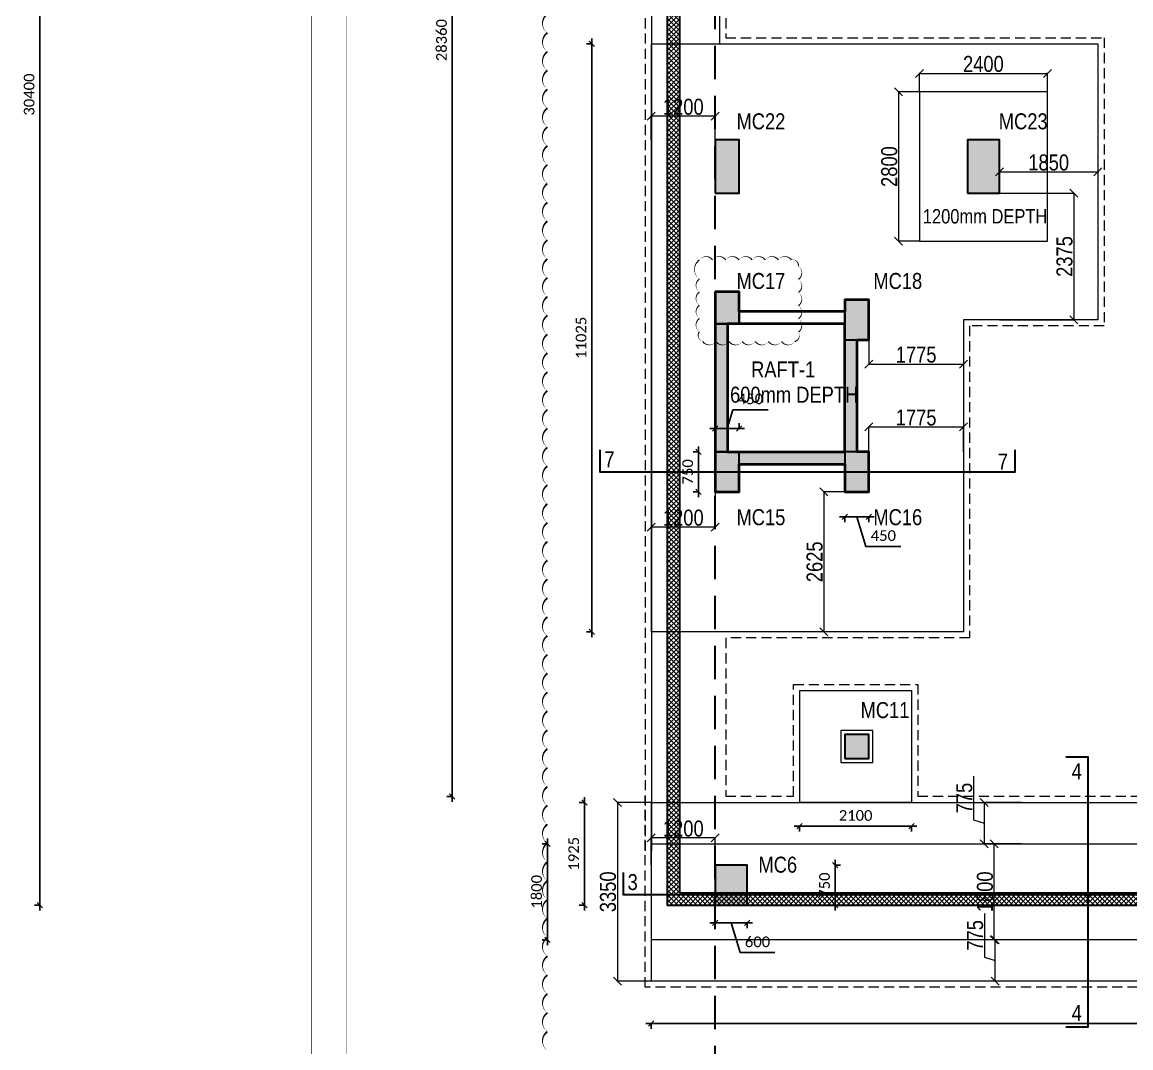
# Model space of a CAD drawing. Header units: millimetres. Extents: x 1112055 to 3390982, y -148532 to 766891.
# Drawn here: x 2855415 to 2876215, y 257441 to 276674 of the extents above; entities that cross this region are included whole.
import ezdxf

# ---------------------------------------------------------------- set-up
doc = ezdxf.new("R2010")
doc.units = ezdxf.units.MM
doc.header["$PDMODE"] = 35
doc.header["$PDSIZE"] = -25
doc.linetypes.add('DASHED2', pattern=[0.375, 0.25, -0.125])
doc.linetypes.add('Hidden', pattern=[9.525, 6.35, -3.175])
for name, color, linetype, lineweight in [('B COL. NO.', 3, 'Continuous', 20), ('B FINAL COLUMN', 1, 'Continuous', 30), ('B FOOTING', 49, 'Continuous', 20), ('B FOOTING DIM', 234, 'Continuous', 9), ('B HATCH', 250, 'Continuous', 0), ('B P.C.C', 251, 'Continuous', 0), ('B TITLE BLOCK', 250, 'Continuous', 0)]:
    doc.layers.add(name, color=color, linetype=linetype, lineweight=lineweight)
doc.layers.add('B Pedestal', color=7, linetype='Continuous', lineweight=9, true_color=0x5c8948)
doc.layers.add('B-COL HT', color=7, linetype='Continuous', lineweight=0, true_color=0x4e4f45)
doc.styles.add('Cali', font='calibri.ttf')
doc.styles.add('SWINC', font='swissc.ttf')
doc.dimstyles.new('1.100', dxfattribs={"dimtxt": 200, "dimasz": 100, "dimexe": 100, "dimexo": 100, "dimgap": 100, "dimtad": 1, "dimdec": 0, "dimzin": 0, "dimdsep": 46, "dimtxsty": 'Cali', "dimblk": 'OBLIQUE', "dimcen": 0, "dimdle": 100, "dimclrd": 256, "dimclre": 256, "dimclrt": 3, "dimadec": 0, "dimazin": 0, "dimtfac": 1, "dimtdec": 0, "dimtofl": 0, "dimtmove": 1, "dimatfit": 0, "dimfxl": 100, "dimfxlon": 1, "dimtolj": 1, "dimtzin": 0, "dimlwd": -1, "dimlwe": -1, "dimarcsym": 0})
doc.dimstyles.new('BHOOMI', dxfattribs={"dimtxt": 230, "dimasz": 150, "dimexe": 10, "dimexo": 0, "dimgap": 25, "dimtad": 1, "dimdec": 0, "dimzin": 0, "dimdsep": 46, "dimtxsty": 'SWINC', "dimblk": 'OBLIQUE', "dimcen": 0.09, "dimclrd": 250, "dimclre": 250, "dimclrt": 256, "dimaunit": 1, "dimadec": 3, "dimazin": 0, "dimtfac": 1, "dimtdec": 0, "dimtofl": 0, "dimtmove": 1, "dimatfit": 3, "dimfxl": 100, "dimtolj": 1, "dimtzin": 0, "dimlwd": 9, "dimlwe": 5, "dimarcsym": 0})

# ---------------------------------------------------------------- blocks, each defined once
blk = doc.blocks.new('_Oblique')
at = {"color": 0, "linetype": 'ByBlock', "lineweight": -2}
blk.add_line((-0.5, -0.5), (0.5, 0.5), dxfattribs=at)
blk = doc.blocks.new('*D4443')
at = {"layer": 'B FOOTING DIM', "color": 250, "lineweight": 5, "ltscale": 0.5, "transparency": 16777216}
for p, q in [((2872249, 275367), (2872249, 275724)), ((2872249, 275714), (2874649, 275714)), ((2874649, 275367), (2874649, 275724))]:
    blk.add_line(p, q, dxfattribs=at)
at = {"layer": 'Defpoints', "color": 0, "transparency": 16777216}
for p in [(2874649, 275714), (2872249, 275367), (2874649, 275367)]:
    blk.add_point(p, dxfattribs=at)
at = {"layer": 'B FOOTING DIM', "color": 250, "lineweight": 5, "transparency": 16777216, "xscale": 150, "yscale": 150, "zscale": 150, "rotation": 180}
blk.add_blockref('_Oblique', (2872249, 275714), dxfattribs=at)
at = {"layer": 'B FOOTING DIM', "color": 250, "lineweight": 5, "transparency": 16777216, "xscale": 150, "yscale": 150, "zscale": 150}
blk.add_blockref('_Oblique', (2874649, 275714), dxfattribs=at)
at = {"layer": 'B FOOTING DIM', "transparency": 16777216, "insert": (2873449, 275889), "char_height": 300, "attachment_point": 5, "style": 'SWINC'}
blk.add_mtext('\\A1;2400', dxfattribs=at)
blk = doc.blocks.new('*D4444')
at = {"layer": 'B FOOTING DIM', "color": 250, "lineweight": 5, "ltscale": 0.5, "transparency": 16777216}
for p, q in [((2872249, 275367), (2871849, 275367)), ((2871859, 275367), (2871859, 272567)), ((2872249, 272567), (2871849, 272567))]:
    blk.add_line(p, q, dxfattribs=at)
at = {"layer": 'Defpoints', "color": 0, "transparency": 16777216}
for p in [(2872249, 275367), (2871859, 272567), (2872249, 272567)]:
    blk.add_point(p, dxfattribs=at)
at = {"layer": 'B FOOTING DIM', "color": 250, "lineweight": 5, "transparency": 16777216, "xscale": 150, "yscale": 150, "zscale": 150}
for p, rotation in [((2871859, 275367), 90), ((2871859, 272567), 270)]:
    blk.add_blockref('_Oblique', p, dxfattribs=dict(at, rotation=rotation))
at = {"layer": 'B FOOTING DIM', "transparency": 16777216, "insert": (2871684, 273967), "char_height": 300, "attachment_point": 5, "rotation": 90, "style": 'SWINC'}
blk.add_mtext('\\A1;2800', dxfattribs=at)
blk = doc.blocks.new('*D4445')
at = {"layer": 'B FOOTING DIM', "color": 250, "lineweight": 5, "ltscale": 0.5, "transparency": 16777216}
for p, q in [((2867219, 274467), (2867219, 274921)), ((2868419, 274911), (2867219, 274911)), ((2868419, 274467), (2868419, 274921))]:
    blk.add_line(p, q, dxfattribs=at)
at = {"layer": 'Defpoints', "color": 0, "transparency": 16777216}
for p in [(2867219, 274911), (2867219, 274467), (2868419, 274467)]:
    blk.add_point(p, dxfattribs=at)
at = {"layer": 'B FOOTING DIM', "color": 250, "lineweight": 5, "transparency": 16777216, "xscale": 150, "yscale": 150, "zscale": 150, "rotation": 180}
blk.add_blockref('_Oblique', (2867219, 274911), dxfattribs=at)
at = {"layer": 'B FOOTING DIM', "color": 250, "lineweight": 5, "transparency": 16777216, "xscale": 150, "yscale": 150, "zscale": 150}
blk.add_blockref('_Oblique', (2868419, 274911), dxfattribs=at)
at = {"layer": 'B FOOTING DIM', "transparency": 16777216, "insert": (2867819, 275086), "char_height": 300, "attachment_point": 5, "style": 'SWINC'}
blk.add_mtext('\\A1;1200', dxfattribs=at)
blk = doc.blocks.new('*D4446')
at = {"layer": 'B FOOTING DIM', "color": 250, "lineweight": 5, "ltscale": 0.5, "transparency": 16777216}
for p, q in [((2867219, 267867), (2867219, 267196)), ((2868419, 267867), (2868419, 267196)), ((2868419, 267206), (2867219, 267206))]:
    blk.add_line(p, q, dxfattribs=at)
at = {"layer": 'Defpoints', "color": 0, "transparency": 16777216}
for p in [(2867219, 267867), (2868419, 267867), (2867219, 267206)]:
    blk.add_point(p, dxfattribs=at)
at = {"layer": 'B FOOTING DIM', "color": 250, "lineweight": 5, "transparency": 16777216, "xscale": 150, "yscale": 150, "zscale": 150, "rotation": 180}
blk.add_blockref('_Oblique', (2867219, 267206), dxfattribs=at)
at = {"layer": 'B FOOTING DIM', "color": 250, "lineweight": 5, "transparency": 16777216, "xscale": 150, "yscale": 150, "zscale": 150}
blk.add_blockref('_Oblique', (2868419, 267206), dxfattribs=at)
at = {"layer": 'B FOOTING DIM', "transparency": 16777216, "insert": (2867819, 267381), "char_height": 300, "attachment_point": 5, "style": 'SWINC'}
blk.add_mtext('\\A1;1200', dxfattribs=at)
blk = doc.blocks.new('*D4447')
at = {"layer": 'B FOOTING DIM', "color": 250, "lineweight": 5, "ltscale": 0.5, "transparency": 16777216}
for p, q in [((2870849, 267867), (2870448, 267867)), ((2870458, 267867), (2870458, 265242)), ((2870849, 265242), (2870448, 265242))]:
    blk.add_line(p, q, dxfattribs=at)
at = {"layer": 'Defpoints', "color": 0, "transparency": 16777216}
for p in [(2870849, 267867), (2870458, 265242), (2870849, 265242)]:
    blk.add_point(p, dxfattribs=at)
at = {"layer": 'B FOOTING DIM', "color": 250, "lineweight": 5, "transparency": 16777216, "xscale": 150, "yscale": 150, "zscale": 150}
for p, rotation in [((2870458, 267867), 90), ((2870458, 265242), 270)]:
    blk.add_blockref('_Oblique', p, dxfattribs=dict(at, rotation=rotation))
at = {"layer": 'B FOOTING DIM', "transparency": 16777216, "insert": (2870283, 266555), "char_height": 300, "attachment_point": 5, "rotation": 90, "style": 'SWINC'}
blk.add_mtext('\\A1;2625', dxfattribs=at)
blk = doc.blocks.new('*D4448')
at = {"layer": 'B FOOTING DIM', "color": 250, "lineweight": 5, "ltscale": 0.5, "transparency": 16777216}
for p, q in [((2871299, 268617), (2871299, 269094)), ((2871299, 269084), (2873074, 269084)), ((2873074, 268617), (2873074, 269094))]:
    blk.add_line(p, q, dxfattribs=at)
at = {"layer": 'Defpoints', "color": 0, "transparency": 16777216}
for p in [(2873074, 269084), (2871299, 268617), (2873074, 268617)]:
    blk.add_point(p, dxfattribs=at)
at = {"layer": 'B FOOTING DIM', "color": 250, "lineweight": 5, "transparency": 16777216, "xscale": 150, "yscale": 150, "zscale": 150, "rotation": 180}
blk.add_blockref('_Oblique', (2871299, 269084), dxfattribs=at)
at = {"layer": 'B FOOTING DIM', "color": 250, "lineweight": 5, "transparency": 16777216, "xscale": 150, "yscale": 150, "zscale": 150}
blk.add_blockref('_Oblique', (2873074, 269084), dxfattribs=at)
at = {"layer": 'B FOOTING DIM', "transparency": 16777216, "insert": (2872187, 269259), "char_height": 300, "attachment_point": 5, "style": 'SWINC'}
blk.add_mtext('\\A1;1775', dxfattribs=at)
blk = doc.blocks.new('*D4449')
at = {"layer": 'B FOOTING DIM', "color": 250, "lineweight": 5, "ltscale": 0.5, "transparency": 16777216}
for p, q in [((2871299, 270717), (2871299, 270254)), ((2873074, 270717), (2873074, 270254)), ((2871299, 270264), (2873074, 270264))]:
    blk.add_line(p, q, dxfattribs=at)
at = {"layer": 'Defpoints', "color": 0, "transparency": 16777216}
for p in [(2871299, 270717), (2873074, 270717), (2873074, 270264)]:
    blk.add_point(p, dxfattribs=at)
at = {"layer": 'B FOOTING DIM', "color": 250, "lineweight": 5, "transparency": 16777216, "xscale": 150, "yscale": 150, "zscale": 150, "rotation": 180}
blk.add_blockref('_Oblique', (2871299, 270264), dxfattribs=at)
at = {"layer": 'B FOOTING DIM', "color": 250, "lineweight": 5, "transparency": 16777216, "xscale": 150, "yscale": 150, "zscale": 150}
blk.add_blockref('_Oblique', (2873074, 270264), dxfattribs=at)
at = {"layer": 'B FOOTING DIM', "transparency": 16777216, "insert": (2872187, 270439), "char_height": 300, "attachment_point": 5, "style": 'SWINC'}
blk.add_mtext('\\A1;1775', dxfattribs=at)
blk = doc.blocks.new('*D4450')
at = {"layer": 'B FOOTING DIM', "color": 250, "lineweight": 5, "ltscale": 0.5, "transparency": 16777216}
for p, q in [((2873749, 273467), (2875157, 273467)), ((2875147, 273467), (2875147, 271092)), ((2873749, 271092), (2875157, 271092))]:
    blk.add_line(p, q, dxfattribs=at)
at = {"layer": 'Defpoints', "color": 0, "transparency": 16777216}
for p in [(2873749, 273467), (2873749, 271092), (2875147, 271092)]:
    blk.add_point(p, dxfattribs=at)
at = {"layer": 'B FOOTING DIM', "color": 250, "lineweight": 5, "transparency": 16777216, "xscale": 150, "yscale": 150, "zscale": 150}
for p, rotation in [((2875147, 273467), 90), ((2875147, 271092), 270)]:
    blk.add_blockref('_Oblique', p, dxfattribs=dict(at, rotation=rotation))
at = {"layer": 'B FOOTING DIM', "transparency": 16777216, "insert": (2874972, 272280), "char_height": 300, "attachment_point": 5, "rotation": 90, "style": 'SWINC'}
blk.add_mtext('\\A1;2375', dxfattribs=at)
blk = doc.blocks.new('*D4451')
at = {"layer": 'B FOOTING DIM', "color": 250, "lineweight": 5, "ltscale": 0.5, "transparency": 16777216}
for p, q in [((2873749, 274467), (2873749, 273856)), ((2875599, 274467), (2875599, 273856)), ((2873749, 273866), (2875599, 273866))]:
    blk.add_line(p, q, dxfattribs=at)
at = {"layer": 'Defpoints', "color": 0, "transparency": 16777216}
for p in [(2873749, 274467), (2875599, 274467), (2875599, 273866)]:
    blk.add_point(p, dxfattribs=at)
at = {"layer": 'B FOOTING DIM', "color": 250, "lineweight": 5, "transparency": 16777216, "xscale": 150, "yscale": 150, "zscale": 150, "rotation": 180}
blk.add_blockref('_Oblique', (2873749, 273866), dxfattribs=at)
at = {"layer": 'B FOOTING DIM', "color": 250, "lineweight": 5, "transparency": 16777216, "xscale": 150, "yscale": 150, "zscale": 150}
blk.add_blockref('_Oblique', (2875599, 273866), dxfattribs=at)
at = {"layer": 'B FOOTING DIM', "transparency": 16777216, "insert": (2874674, 274041), "char_height": 300, "attachment_point": 5, "style": 'SWINC'}
blk.add_mtext('\\A1;1850', dxfattribs=at)
blk = doc.blocks.new('*D4456')
at = {"layer": 'B FOOTING DIM', "color": 250, "lineweight": 5, "ltscale": 0.5, "transparency": 16777216}
for p, q in [((2867219, 262042), (2866572, 262042)), ((2866582, 262042), (2866582, 258692)), ((2867219, 258692), (2866572, 258692))]:
    blk.add_line(p, q, dxfattribs=at)
at = {"layer": 'Defpoints', "color": 0, "transparency": 16777216}
for p in [(2867219, 262042), (2866582, 258692), (2867219, 258692)]:
    blk.add_point(p, dxfattribs=at)
at = {"layer": 'B FOOTING DIM', "color": 250, "lineweight": 5, "transparency": 16777216, "xscale": 150, "yscale": 150, "zscale": 150}
for p, rotation in [((2866582, 262042), 90), ((2866582, 258692), 270)]:
    blk.add_blockref('_Oblique', p, dxfattribs=dict(at, rotation=rotation))
at = {"layer": 'B FOOTING DIM', "transparency": 16777216, "insert": (2866407, 260367), "char_height": 300, "attachment_point": 5, "rotation": 90, "style": 'SWINC'}
blk.add_mtext('\\A1;3350', dxfattribs=at)
blk = doc.blocks.new('*D4458')
at = {"layer": 'B FOOTING DIM', "color": 250, "lineweight": 5, "ltscale": 0.5, "transparency": 16777216}
for p, q in [((2867219, 260867), (2867219, 261386)), ((2868419, 261376), (2867219, 261376)), ((2868419, 260867), (2868419, 261386))]:
    blk.add_line(p, q, dxfattribs=at)
at = {"layer": 'Defpoints', "color": 0, "transparency": 16777216}
for p in [(2867219, 261376), (2867219, 260867), (2868419, 260867)]:
    blk.add_point(p, dxfattribs=at)
at = {"layer": 'B FOOTING DIM', "color": 250, "lineweight": 5, "transparency": 16777216, "xscale": 150, "yscale": 150, "zscale": 150, "rotation": 180}
blk.add_blockref('_Oblique', (2867219, 261376), dxfattribs=at)
at = {"layer": 'B FOOTING DIM', "color": 250, "lineweight": 5, "transparency": 16777216, "xscale": 150, "yscale": 150, "zscale": 150}
blk.add_blockref('_Oblique', (2868419, 261376), dxfattribs=at)
at = {"layer": 'B FOOTING DIM', "transparency": 16777216, "insert": (2867819, 261551), "char_height": 300, "attachment_point": 5, "style": 'SWINC'}
blk.add_mtext('\\A1;1200', dxfattribs=at)
blk = doc.blocks.new('*D4459')
at = {"layer": 'B FOOTING DIM', "color": 250, "lineweight": 5, "ltscale": 0.5, "transparency": 16777216}
for p, q in [((2873899, 261267), (2873644, 261267)), ((2873654, 259467), (2873654, 261267)), ((2873899, 259467), (2873644, 259467))]:
    blk.add_line(p, q, dxfattribs=at)
at = {"layer": 'Defpoints', "color": 0, "transparency": 16777216}
for p in [(2873654, 261267), (2873899, 261267), (2873899, 259467)]:
    blk.add_point(p, dxfattribs=at)
at = {"layer": 'B FOOTING DIM', "color": 250, "lineweight": 5, "transparency": 16777216, "xscale": 150, "yscale": 150, "zscale": 150}
for p, rotation in [((2873654, 261267), 90), ((2873654, 259467), 270)]:
    blk.add_blockref('_Oblique', p, dxfattribs=dict(at, rotation=rotation))
at = {"layer": 'B FOOTING DIM', "transparency": 16777216, "insert": (2873479, 260367), "char_height": 300, "attachment_point": 5, "rotation": 90, "style": 'SWINC'}
blk.add_mtext('\\A1;1800', dxfattribs=at)
blk = doc.blocks.new('*D4464')
at = {"layer": 'B FOOTING DIM', "color": 250, "lineweight": 5, "ltscale": 0.5, "transparency": 16777216}
for p, q in [((2873470, 259961), (2873470, 259139)), ((2874369, 259467), (2873657, 259467)), ((2873667, 258692), (2873667, 259467)), ((2873470, 259139), (2873667, 259080)), ((2874369, 258692), (2873657, 258692))]:
    blk.add_line(p, q, dxfattribs=at)
at = {"layer": 'Defpoints', "color": 0, "transparency": 16777216}
for p in [(2873667, 259467), (2874369, 259467), (2874369, 258692)]:
    blk.add_point(p, dxfattribs=at)
at = {"layer": 'B FOOTING DIM', "color": 250, "lineweight": 5, "transparency": 16777216, "xscale": 150, "yscale": 150, "zscale": 150}
for p, rotation in [((2873667, 259467), 90), ((2873667, 258692), 270)]:
    blk.add_blockref('_Oblique', p, dxfattribs=dict(at, rotation=rotation))
at = {"layer": 'B FOOTING DIM', "transparency": 16777216, "insert": (2873295, 259550), "char_height": 300, "attachment_point": 5, "rotation": 90, "style": 'SWINC'}
blk.add_mtext('\\A1;775', dxfattribs=at)
blk = doc.blocks.new('*D4465')
at = {"layer": 'B FOOTING DIM', "color": 250, "lineweight": 5, "ltscale": 0.5, "transparency": 16777216}
for p, q in [((2873266, 262536), (2873266, 261714)), ((2874165, 262042), (2873454, 262042)), ((2873464, 262042), (2873464, 261267)), ((2873266, 261714), (2873464, 261655)), ((2874165, 261267), (2873454, 261267))]:
    blk.add_line(p, q, dxfattribs=at)
at = {"layer": 'Defpoints', "color": 0, "transparency": 16777216}
for p in [(2874165, 262042), (2873464, 261267), (2874165, 261267)]:
    blk.add_point(p, dxfattribs=at)
at = {"layer": 'B FOOTING DIM', "color": 250, "lineweight": 5, "transparency": 16777216, "xscale": 150, "yscale": 150, "zscale": 150}
for p, rotation in [((2873464, 262042), 90), ((2873464, 261267), 270)]:
    blk.add_blockref('_Oblique', p, dxfattribs=dict(at, rotation=rotation))
at = {"layer": 'B FOOTING DIM', "transparency": 16777216, "insert": (2873091, 262125), "char_height": 300, "attachment_point": 5, "rotation": 90, "style": 'SWINC'}
blk.add_mtext('\\A1;775', dxfattribs=at)
blk = doc.blocks.new('*D5804')
at = {"transparency": 16777216}
for p, q in [((2855749, 260017), (2855749, 290617)), ((2855749, 290517), (2855649, 290517)), ((2855749, 260117), (2855649, 260117))]:
    blk.add_line(p, q, dxfattribs=at)
at = {"layer": 'Defpoints', "color": 0, "lineweight": 40, "transparency": 16777216}
for p in [(2855749, 290517), (2867519, 290517), (2867519, 260117)]:
    blk.add_point(p, dxfattribs=at)
at = {"transparency": 16777216, "xscale": 100, "yscale": 100, "zscale": 100}
for p, rotation in [((2855749, 290517), 90), ((2855749, 260117), 270)]:
    blk.add_blockref('_Oblique', p, dxfattribs=dict(at, rotation=rotation))
at = {"color": 3, "lineweight": 40, "transparency": 16777216, "insert": (2855546, 275317), "char_height": 200, "attachment_point": 5, "rotation": 90, "style": 'Cali'}
blk.add_mtext('\\A1;30400', dxfattribs=at)
blk = doc.blocks.new('*D5805')
at = {"transparency": 16777216}
for p, q in [((2868419, 259783), (2868319, 259783)), ((2868419, 259783), (2868419, 259683)), ((2868419, 259783), (2869019, 259783)), ((2868886, 259226), (2868719, 259783)), ((2869019, 259783), (2869019, 259683)), ((2869019, 259783), (2869119, 259783)), ((2869538, 259226), (2868886, 259226))]:
    blk.add_line(p, q, dxfattribs=at)
at = {"layer": 'Defpoints', "color": 0, "lineweight": 40, "transparency": 16777216}
for p in [(2868419, 260117), (2869019, 260117), (2869019, 259783)]:
    blk.add_point(p, dxfattribs=at)
at = {"transparency": 16777216, "xscale": 100, "yscale": 100, "zscale": 100}
blk.add_blockref('_Oblique', (2868419, 259783), dxfattribs=at)
at = {"transparency": 16777216, "xscale": 100, "yscale": 100, "zscale": 100, "rotation": 180}
blk.add_blockref('_Oblique', (2869019, 259783), dxfattribs=at)
at = {"color": 3, "lineweight": 40, "transparency": 16777216, "insert": (2869212, 259428), "char_height": 200, "attachment_point": 5, "style": 'Cali'}
blk.add_mtext('\\A1;600', dxfattribs=at)
blk = doc.blocks.new('*D5813')
at = {"transparency": 16777216}
for p, q in [((2867119, 257898), (2899475, 257898)), ((2867219, 257898), (2867219, 257798)), ((2899375, 257898), (2899375, 257798))]:
    blk.add_line(p, q, dxfattribs=at)
at = {"layer": 'Defpoints', "color": 0, "lineweight": 40, "transparency": 16777216}
for p in [(2867219, 258692), (2899375, 258692), (2899375, 257898)]:
    blk.add_point(p, dxfattribs=at)
at = {"transparency": 16777216, "xscale": 100, "yscale": 100, "zscale": 100, "rotation": 180}
blk.add_blockref('_Oblique', (2867219, 257898), dxfattribs=at)
at = {"transparency": 16777216, "xscale": 100, "yscale": 100, "zscale": 100}
blk.add_blockref('_Oblique', (2899375, 257898), dxfattribs=at)
at = {"color": 3, "lineweight": 40, "transparency": 16777216, "insert": (2883297, 258100), "char_height": 200, "attachment_point": 5, "style": 'Cali'}
blk.add_mtext('\\A1;32156', dxfattribs=at)
blk = doc.blocks.new('*D5814')
at = {"transparency": 16777216}
for p, q in [((2865270, 261267), (2865170, 261267)), ((2865270, 261367), (2865270, 259367)), ((2865270, 259467), (2865170, 259467))]:
    blk.add_line(p, q, dxfattribs=at)
at = {"layer": 'Defpoints', "color": 0, "lineweight": 40, "transparency": 16777216}
for p in [(2867219, 261267), (2865270, 259467), (2867219, 259467)]:
    blk.add_point(p, dxfattribs=at)
at = {"transparency": 16777216, "xscale": 100, "yscale": 100, "zscale": 100}
for p, rotation in [((2865270, 261267), 90), ((2865270, 259467), 270)]:
    blk.add_blockref('_Oblique', p, dxfattribs=dict(at, rotation=rotation))
at = {"color": 3, "lineweight": 40, "transparency": 16777216, "insert": (2865067, 260367), "char_height": 200, "attachment_point": 5, "rotation": 90, "style": 'Cali'}
blk.add_mtext('\\A1;1800', dxfattribs=at)
blk = doc.blocks.new('*D5823')
at = {"transparency": 16777216}
for p, q in [((2872202, 261595), (2869902, 261595)), ((2870002, 261595), (2870002, 261495)), ((2872102, 261595), (2872102, 261495))]:
    blk.add_line(p, q, dxfattribs=at)
at = {"layer": 'Defpoints', "color": 0, "lineweight": 40, "transparency": 16777216}
for p in [(2870002, 262042), (2872102, 262042), (2870002, 261595)]:
    blk.add_point(p, dxfattribs=at)
at = {"transparency": 16777216, "xscale": 100, "yscale": 100, "zscale": 100, "rotation": 180}
blk.add_blockref('_Oblique', (2870002, 261595), dxfattribs=at)
at = {"transparency": 16777216, "xscale": 100, "yscale": 100, "zscale": 100}
blk.add_blockref('_Oblique', (2872102, 261595), dxfattribs=at)
at = {"color": 3, "lineweight": 40, "transparency": 16777216, "insert": (2871052, 261798), "char_height": 200, "attachment_point": 5, "style": 'Cali'}
blk.add_mtext('\\A1;2100', dxfattribs=at)
blk = doc.blocks.new('*D5824')
at = {"transparency": 16777216}
for p, q in [((2863485, 262057), (2863485, 290617)), ((2863485, 290517), (2863385, 290517)), ((2863485, 262157), (2863385, 262157))]:
    blk.add_line(p, q, dxfattribs=at)
at = {"layer": 'Defpoints', "color": 0, "lineweight": 40, "transparency": 16777216}
for p in [(2863485, 290517), (2868499, 290517), (2868614, 262157)]:
    blk.add_point(p, dxfattribs=at)
at = {"transparency": 16777216, "xscale": 100, "yscale": 100, "zscale": 100}
for p, rotation in [((2863485, 290517), 90), ((2863485, 262157), 270)]:
    blk.add_blockref('_Oblique', p, dxfattribs=dict(at, rotation=rotation))
at = {"color": 3, "lineweight": 40, "transparency": 16777216, "insert": (2863283, 276337), "char_height": 200, "attachment_point": 5, "rotation": 90, "style": 'Cali'}
blk.add_mtext('\\A1;28360', dxfattribs=at)
blk = doc.blocks.new('*D5826')
at = {"transparency": 16777216}
for p, q in [((2866104, 276267), (2866004, 276267)), ((2866104, 276367), (2866104, 265142)), ((2866104, 265242), (2866004, 265242))]:
    blk.add_line(p, q, dxfattribs=at)
at = {"layer": 'Defpoints', "color": 0, "lineweight": 40, "transparency": 16777216}
for p in [(2867219, 276267), (2866104, 265242), (2867219, 265242)]:
    blk.add_point(p, dxfattribs=at)
at = {"transparency": 16777216, "xscale": 100, "yscale": 100, "zscale": 100}
for p, rotation in [((2866104, 276267), 90), ((2866104, 265242), 270)]:
    blk.add_blockref('_Oblique', p, dxfattribs=dict(at, rotation=rotation))
at = {"color": 3, "lineweight": 40, "transparency": 16777216, "insert": (2865902, 270755), "char_height": 200, "attachment_point": 5, "rotation": 90, "style": 'Cali'}
blk.add_mtext('\\A1;11025', dxfattribs=at)
blk = doc.blocks.new('*D5830')
at = {"transparency": 16777216}
for p, q in [((2865965, 260017), (2865965, 262142)), ((2865965, 262042), (2865865, 262042)), ((2865965, 260117), (2865865, 260117))]:
    blk.add_line(p, q, dxfattribs=at)
at = {"layer": 'Defpoints', "color": 0, "lineweight": 40, "transparency": 16777216}
for p in [(2865965, 262042), (2867519, 262042), (2867519, 260117)]:
    blk.add_point(p, dxfattribs=at)
at = {"transparency": 16777216, "xscale": 100, "yscale": 100, "zscale": 100}
for p, rotation in [((2865965, 262042), 90), ((2865965, 260117), 270)]:
    blk.add_blockref('_Oblique', p, dxfattribs=dict(at, rotation=rotation))
at = {"color": 3, "lineweight": 40, "transparency": 16777216, "insert": (2865763, 261080), "char_height": 200, "attachment_point": 5, "rotation": 90, "style": 'Cali'}
blk.add_mtext('\\A1;1925', dxfattribs=at)
blk = doc.blocks.new('*D5832')
at = {"transparency": 16777216}
for p, q in [((2870671, 260967), (2870671, 260017)), ((2870671, 260867), (2870771, 260867)), ((2870671, 260117), (2870771, 260117))]:
    blk.add_line(p, q, dxfattribs=at)
at = {"layer": 'Defpoints', "color": 0, "lineweight": 40, "transparency": 16777216}
for p in [(2868419, 260867), (2868419, 260117), (2870671, 260117)]:
    blk.add_point(p, dxfattribs=at)
at = {"transparency": 16777216, "xscale": 100, "yscale": 100, "zscale": 100}
for p, rotation in [((2870671, 260867), 90), ((2870671, 260117), 270)]:
    blk.add_blockref('_Oblique', p, dxfattribs=dict(at, rotation=rotation))
at = {"color": 3, "lineweight": 40, "transparency": 16777216, "insert": (2870469, 260492), "char_height": 200, "attachment_point": 5, "rotation": 90, "style": 'Cali'}
blk.add_mtext('\\A1;750', dxfattribs=at)
blk = doc.blocks.new('*D5839')
at = {"transparency": 16777216}
for p, q in [((2870849, 267401), (2870749, 267401)), ((2870849, 267401), (2870849, 267301)), ((2870849, 267401), (2871299, 267401)), ((2871241, 266843), (2871074, 267401)), ((2871299, 267401), (2871299, 267301)), ((2871299, 267401), (2871399, 267401)), ((2871902, 266843), (2871241, 266843))]:
    blk.add_line(p, q, dxfattribs=at)
at = {"layer": 'Defpoints', "color": 0, "lineweight": 40, "transparency": 16777216}
for p in [(2870849, 267867), (2871299, 267867), (2871299, 267401)]:
    blk.add_point(p, dxfattribs=at)
at = {"transparency": 16777216, "xscale": 100, "yscale": 100, "zscale": 100}
blk.add_blockref('_Oblique', (2870849, 267401), dxfattribs=at)
at = {"transparency": 16777216, "xscale": 100, "yscale": 100, "zscale": 100, "rotation": 180}
blk.add_blockref('_Oblique', (2871299, 267401), dxfattribs=at)
at = {"color": 3, "lineweight": 40, "transparency": 16777216, "insert": (2871572, 267046), "char_height": 200, "attachment_point": 5, "style": 'Cali'}
blk.add_mtext('\\A1;450', dxfattribs=at)
blk = doc.blocks.new('*D5840')
at = {"transparency": 16777216}
for p, q in [((2868750, 269407), (2868644, 269055)), ((2869411, 269407), (2868750, 269407)), ((2868419, 269054), (2868419, 269155)), ((2868869, 269054), (2868869, 269155)), ((2868419, 269055), (2868319, 269055)), ((2868869, 269055), (2868419, 269055)), ((2868869, 269055), (2868969, 269055))]:
    blk.add_line(p, q, dxfattribs=at)
at = {"layer": 'Defpoints', "color": 0, "lineweight": 40, "transparency": 16777216}
for p in [(2868419, 269055), (2868419, 267867), (2868869, 267867)]:
    blk.add_point(p, dxfattribs=at)
at = {"transparency": 16777216, "xscale": 100, "yscale": 100, "zscale": 100}
blk.add_blockref('_Oblique', (2868419, 269055), dxfattribs=at)
at = {"transparency": 16777216, "xscale": 100, "yscale": 100, "zscale": 100, "rotation": 180}
blk.add_blockref('_Oblique', (2868869, 269055), dxfattribs=at)
at = {"color": 3, "lineweight": 40, "transparency": 16777216, "insert": (2869080, 269609), "char_height": 200, "attachment_point": 5, "style": 'Cali'}
blk.add_mtext('\\A1;450', dxfattribs=at)
blk = doc.blocks.new('*D5841')
at = {"transparency": 16777216}
for p, q in [((2868105, 268617), (2868005, 268617)), ((2868105, 268717), (2868105, 267767)), ((2868105, 267867), (2868005, 267867))]:
    blk.add_line(p, q, dxfattribs=at)
at = {"layer": 'Defpoints', "color": 0, "lineweight": 40, "transparency": 16777216}
for p in [(2868419, 268617), (2868105, 267867), (2868419, 267867)]:
    blk.add_point(p, dxfattribs=at)
at = {"transparency": 16777216, "xscale": 100, "yscale": 100, "zscale": 100}
for p, rotation in [((2868105, 268617), 90), ((2868105, 267867), 270)]:
    blk.add_blockref('_Oblique', p, dxfattribs=dict(at, rotation=rotation))
at = {"color": 3, "lineweight": 40, "transparency": 16777216, "insert": (2867902, 268242), "char_height": 200, "attachment_point": 5, "rotation": 90, "style": 'Cali'}
blk.add_mtext('\\A1;750', dxfattribs=at)

msp = doc.modelspace()

# ---------------------------------------------------------------- hatches: boundary and pattern name
at = {"layer": 'B HATCH', "lineweight": 0}
h = msp.add_hatch(dxfattribs=at)
h.set_pattern_fill('ANSI37', color=250, scale=20, style=0)
h.set_pattern_definition([(45, (1154208.626, -149308.41), (-44.9012806, 44.9012806), []), (135, (1154208.626, -149308.41), (-44.9012806, -44.9012806), [])])
h.paths.add_polyline_path([(2930839.2, 369281.5), (2930839.2, 372824.4), (2923664.2, 372698.5), (2923664.2, 369281.7)], flags=16)
h.paths.add_polyline_path([(2904975.2, 369828.2), (2909924.2, 369828.2), (2909924.2, 372457.1), (2904975.2, 372370.2)], flags=16)
h.paths.add_polyline_path([(2911814.2, 372490.5), (2912264.2, 372498.4), (2912264.2, 369281.2), (2911814.2, 369281.2)], flags=16)
h.paths.add_polyline_path([(2867749.2, 369013), (2867749.2, 260347.4), (2918209.2, 260347.4), (2918209.2, 300147.4), (2930839.2, 300147.4), (2930839.2, 369051.5), (2911800.8, 369052), (2911800.8, 366392.4), (2911584.2, 366392.4), (2911584.2, 372486.5), (2910154.2, 372461.4), (2910154.2, 366392.4), (2909924.2, 366392.4), (2909924.2, 369598.2), (2900473.2, 369598.2), (2900473.2, 369013)], flags=16)
h.paths.add_polyline_path([(2923438.8, 372694.5), (2923438.8, 369281.7), (2916009.2, 369281.9), (2916009.2, 372564.1)], flags=16)
h.paths.add_polyline_path([(2912494.2, 369282), (2912494.2, 372502.4), (2915779.2, 372560.1), (2915779.2, 369281.9)], flags=16)
h.paths.add_polyline_path([(2900243.2, 369243), (2867519.2, 369243), (2867519.2, 260117.4), (2918439.2, 260117.4), (2918439.2, 299917.4), (2931069.2, 299917.4), (2931069.2, 373058.5), (2904745.2, 372596.5), (2904745.2, 369828.2), (2900243.2, 369828.2)])
at = {"layer": 'B-COL HT'}
h = msp.add_hatch(color=250, dxfattribs=at)
h.dxf.hatch_style = 1
h.paths.add_polyline_path([(2868419.2, 273467.4), (2868869.2, 273467.4), (2868869.2, 274467.4), (2868419.2, 274467.4)])
h = msp.add_hatch(color=250, dxfattribs=at)
h.dxf.hatch_style = 1
h.paths.add_polyline_path([(2873149.2, 273467.4), (2873749.2, 273467.4), (2873749.2, 274467.4), (2873149.2, 274467.4)])
h = msp.add_hatch(color=250, dxfattribs=at)
h.dxf.hatch_style = 1
h.paths.add_polyline_path([(2868869.2, 271017.4), (2868869.2, 271617.4), (2868419.2, 271617.4), (2868419.2, 271017.4)])
h = msp.add_hatch(color=250, dxfattribs=at)
h.dxf.hatch_style = 1
h.paths.add_polyline_path([(2870849.2, 270717.4), (2871299.2, 270717.4), (2871299.2, 271467.4), (2870849.2, 271467.4)])
at = {"layer": 'B-COL HT', "lineweight": 0}
h = msp.add_hatch(color=250, dxfattribs=at)
h.dxf.hatch_style = 1
h.paths.add_polyline_path([(2868649.2, 271017.4), (2868419.2, 271017.4), (2868419.2, 268617.4), (2868649.2, 268617.4)])
h = msp.add_hatch(color=250, dxfattribs=at)
h.dxf.hatch_style = 1
h.paths.add_polyline_path([(2871079.2, 268617.4), (2870849.2, 268617.4), (2870849.2, 270717.4), (2871079.2, 270717.4)])
at = {"layer": 'B-COL HT'}
h = msp.add_hatch(color=250, dxfattribs=at)
h.dxf.hatch_style = 1
h.paths.add_polyline_path([(2868419.2, 267867.4), (2868869.2, 267867.4), (2868869.2, 268617.4), (2868419.2, 268617.4)])
at = {"layer": 'B-COL HT', "lineweight": 0}
h = msp.add_hatch(color=250, dxfattribs=at)
h.dxf.hatch_style = 1
h.paths.add_polyline_path([(2870849.2, 268387.4), (2868869.2, 268387.4), (2868869.2, 268617.4), (2870849.2, 268617.4)])
at = {"layer": 'B-COL HT'}
h = msp.add_hatch(color=250, dxfattribs=at)
h.dxf.hatch_style = 1
h.paths.add_polyline_path([(2870849.2, 267867.4), (2871299.2, 267867.4), (2871299.2, 268617.4), (2870849.2, 268617.4)])
h = msp.add_hatch(color=250, dxfattribs=at)
h.dxf.hatch_style = 1
h.paths.add_polyline_path([(2870849.2, 262867.4), (2871299.2, 262867.4), (2871299.2, 263317.4), (2870849.2, 263317.4)])
h = msp.add_hatch(color=250, dxfattribs=at)
h.dxf.hatch_style = 1
h.paths.add_polyline_path([(2868419.2, 260117.4), (2869019.2, 260117.4), (2869019.2, 260867.4), (2868419.2, 260867.4)])

# ---------------------------------------------------------------- linework, layer by layer
at = {"color": 16, "linetype": 'DASHED2', "lineweight": 30, "ltscale": 2500}
msp.add_lwpolyline([(2868419.2, 282167.4), (2894019.2, 282167.4), (2894019.2, 252167.4), (2868419.2, 252167.4), (2868419.2, 282167.4)], dxfattribs=at)
at = {"color": 2, "lineweight": 0}
msp.add_lwpolyline([(2865269.6, 257391.8, 0, 35.3, -0.5205671), (2865269.6, 257745.1, 0, 35.3, -0.5205671), (2865269.6, 258098.5, 0, 35.3, -0.5205671), (2865269.6, 258451.9, 0, 35.3, -0.5205671), (2865269.6, 258805.3, 0, 35.3, -0.5205671), (2865269.6, 259158.7, 0, 35.3, -0.5205671), (2865269.6, 259512.1, 0, 35.3, -0.5205671), (2865269.6, 259865.4, 0, 35.3, -0.5205671), (2865269.6, 260218.8, 0, 35.3, -0.5205671), (2865269.6, 260572.2, 0, 35.3, -0.5205671), (2865269.6, 260925.6, 0, 35.3, -0.5205671), (2865269.6, 261279, 0, 35.3, -0.5205671), (2865269.6, 261632.4, 0, 35.3, -0.5205671), (2865269.6, 261985.7, 0, 35.3, -0.5205671), (2865269.6, 262339.1, 0, 35.3, -0.5205671), (2865269.6, 262692.5, 0, 35.3, -0.5205671), (2865269.6, 263045.9, 0, 35.3, -0.5205671), (2865269.6, 263399.3, 0, 35.3, -0.5205671), (2865269.6, 263752.7, 0, 35.3, -0.5205671), (2865269.6, 264106.1, 0, 35.3, -0.5205671), (2865269.6, 264459.4, 0, 35.3, -0.5205671), (2865269.6, 264812.8, 0, 35.3, -0.5205671), (2865269.6, 265166.2, 0, 35.3, -0.5205671), (2865269.6, 265519.6, 0, 35.3, -0.5205671), (2865269.6, 265873, 0, 35.3, -0.5205671), (2865269.6, 266226.4, 0, 35.3, -0.5205671), (2865269.6, 266579.7, 0, 35.3, -0.5205671), (2865269.6, 266933.1, 0, 35.3, -0.5205671), (2865269.6, 267286.5, 0, 35.3, -0.5205671), (2865269.6, 267639.9, 0, 35.3, -0.5205671), (2865269.6, 267993.3, 0, 35.3, -0.5205671), (2865269.6, 268346.7, 0, 35.3, -0.5205671), (2865269.6, 268700, 0, 35.3, -0.5205671), (2865269.6, 269053.4, 0, 35.3, -0.5205671), (2865269.6, 269406.8, 0, 35.3, -0.5205671), (2865269.6, 269760.2, 0, 35.3, -0.5205671), (2865269.6, 270113.6, 0, 35.3, -0.5205671), (2865269.6, 270467, 0, 35.3, -0.5205671), (2865269.6, 270820.3, 0, 35.3, -0.5205671), (2865269.6, 271173.7, 0, 35.3, -0.5205671), (2865269.6, 271527.1, 0, 35.3, -0.5205671), (2865269.6, 271880.5, 0, 35.3, -0.5205671), (2865269.6, 272233.9, 0, 35.3, -0.5205671), (2865269.6, 272587.3, 0, 35.3, -0.5205671), (2865269.6, 272940.6, 0, 35.3, -0.5205671), (2865269.6, 273294, 0, 35.3, -0.5205671), (2865269.6, 273647.4, 0, 35.3, -0.5205671), (2865269.6, 274000.8, 0, 35.3, -0.5205671), (2865269.6, 274354.2, 0, 35.3, -0.5205671), (2865269.6, 274707.6, 0, 35.3, -0.5205671), (2865269.6, 275061, 0, 35.3, -0.5205671), (2865269.6, 275414.3, 0, 35.3, -0.5205671), (2865269.6, 275767.7, 0, 35.3, -0.5205671), (2865269.6, 276121.1, 0, 35.3, -0.5205671), (2865269.6, 276474.5, 0, 35.3, -0.5205671), (2865269.6, 276827.9, 0, 35.3, -0.5205671)], format="xyseb", dxfattribs=at)
at = {"color": 3, "lineweight": 40}
for points in [[(2868419.2, 271617.4), (2868419.2, 267867.4), (2868869.2, 267867.4), (2868869.2, 268387.4), (2870849.2, 268387.4), (2870849.2, 267867.4), (2871299.2, 267867.4), (2871299.2, 268617.4), (2871079.2, 268617.4), (2871079.2, 270717.4), (2871299.2, 270717.4), (2871299.2, 271467.4), (2870849.2, 271467.4), (2870849.2, 271247.4), (2868869.2, 271247.4), (2868869.2, 271617.4), (2868419.2, 271617.4)], [(2868649.2, 271017.4), (2868649.2, 268617.4), (2870849.2, 268617.4), (2870849.2, 271017.4), (2868649.2, 271017.4)]]:
    msp.add_lwpolyline(points, dxfattribs=at)
at = {"color": 6, "lineweight": 30}
for points in [[(2866254.3, 268652.5), (2866254.3, 268243.3), (2874043.2, 268243.3), (2874043.2, 268652.5)], [(2874997.7, 262896), (2875407, 262896), (2875407, 257828.3), (2874997.7, 257828.3)], [(2866691.4, 260726.7), (2866691.4, 260317.4), (2899894.6, 260317.4), (2899894.6, 260726.7)]]:
    msp.add_lwpolyline(points, dxfattribs=at)
at = {"layer": 'B FINAL COLUMN', "color": 16, "lineweight": 30}
msp.add_lwpolyline([(2900243.2, 369243), (2867519.2, 369243), (2867519.2, 260117.4), (2918439.2, 260117.4), (2918439.2, 299917.4), (2931069.2, 299917.4), (2931069.2, 373058.5), (2904745.2, 372596.5), (2904745.2, 369828.2), (2900243.2, 369828.2), (2900243.2, 369243)], dxfattribs=at)
msp.add_lwpolyline([(2867749.2, 260347.4), (2918209.2, 260347.4), (2918209.2, 300147.4), (2930839.2, 300147.4), (2930839.2, 369051.5), (2911800.8, 369052), (2911800.8, 366392.4), (2911584.2, 366392.4), (2911584.2, 372486.5), (2910154.2, 372461.4), (2910154.2, 366392.4), (2909924.2, 366392.4), (2909924.2, 369598.2), (2900473.2, 369598.2), (2900473.2, 369013), (2867749.2, 369013)], close=True, dxfattribs=at)
at = {"layer": 'B FINAL COLUMN', "color": 1, "lineweight": 30}
for points in [[(2868419.2, 273467.4), (2868869.2, 273467.4), (2868869.2, 274467.4), (2868419.2, 274467.4)], [(2873149.2, 273467.4), (2873749.2, 273467.4), (2873749.2, 274467.4), (2873149.2, 274467.4)], [(2868869.2, 271017.4), (2868869.2, 271617.4), (2868419.2, 271617.4), (2868419.2, 271017.4)], [(2870849.2, 270717.4), (2871299.2, 270717.4), (2871299.2, 271467.4), (2870849.2, 271467.4)], [(2870849.2, 271017.4), (2870849.2, 271247.4), (2868869.2, 271247.4), (2868869.2, 271017.4)], [(2868649.2, 271017.4), (2868419.2, 271017.4), (2868419.2, 268617.4), (2868649.2, 268617.4)], [(2871079.2, 268617.4), (2870849.2, 268617.4), (2870849.2, 270717.4), (2871079.2, 270717.4)], [(2868419.2, 267867.4), (2868869.2, 267867.4), (2868869.2, 268617.4), (2868419.2, 268617.4)], [(2870849.2, 268387.4), (2868869.2, 268387.4), (2868869.2, 268617.4), (2870849.2, 268617.4)], [(2870849.2, 267867.4), (2871299.2, 267867.4), (2871299.2, 268617.4), (2870849.2, 268617.4)], [(2870849.2, 262867.4), (2871299.2, 262867.4), (2871299.2, 263317.4), (2870849.2, 263317.4)], [(2868419.2, 260117.4), (2869019.2, 260117.4), (2869019.2, 260867.4), (2868419.2, 260867.4)]]:
    msp.add_lwpolyline(points, close=True, dxfattribs=at)
at = {"layer": 'B FOOTING'}
msp.add_line((2868499.2, 280292.4), (2868499.2, 276267.4), dxfattribs=at)
for points in [[(2867219.2, 280292.4), (2867219.2, 261132.4)], [(2873074.2, 271092.4), (2873074.2, 265242.4), (2867219.2, 265242.4), (2867219.2, 276267.4), (2875599.2, 276267.4), (2875599.2, 271092.4), (2873074.2, 271092.4)]]:
    msp.add_lwpolyline(points, dxfattribs=at)
at = {"layer": 'B FOOTING', "color": 6}
msp.add_lwpolyline([(2872249.2, 272567.4), (2874649.2, 272567.4), (2874649.2, 275367.4), (2872249.2, 275367.4)], close=True, dxfattribs=at)
at = {"layer": 'B FOOTING'}
for points in [[(2870002.5, 264142.4), (2872102.5, 264142.4), (2872102.5, 262042.4), (2870002.5, 262042.4)], [(2867219.2, 262042.4), (2899375.2, 262042.4), (2899375.2, 258692.4), (2867219.2, 258692.4)]]:
    msp.add_lwpolyline(points, close=True, dxfattribs=at)
at = {"layer": 'B P.C.C', "color": 2}
msp.add_lwpolyline([(2918439.2, 296248.9), (2918439.2, 260347.4), (2918439.2, 260117.4), (2867519.2, 260117.4), (2867519.2, 290517.4)], dxfattribs=at)
at = {"layer": 'B P.C.C', "color": 250, "linetype": 'Hidden', "lineweight": 0, "ltscale": 30}
for points in [[(2867104.2, 283557.4), (2867029.2, 283557.4), (2867029.2, 280177.4), (2867104.2, 280177.4), (2867104.2, 261132.4)], [(2868614.2, 283557.4), (2870409.2, 283557.4), (2870409.2, 280177.4), (2868614.2, 280177.4), (2868614.2, 276382.4), (2875714.2, 276382.4), (2875714.2, 270977.4), (2873189.2, 270977.4), (2873189.2, 265127.4), (2868614.2, 265127.4), (2868614.2, 262157.4)], [(2869887.5, 262157.4), (2869887.5, 264257.4), (2872217.5, 264257.4), (2872217.5, 262157.4)], [(2899490.2, 259702.4), (2899490.2, 258577.4), (2867104.2, 258577.4), (2867104.2, 262157.4)], [(2868614.2, 262157.4), (2869887.5, 262157.4)], [(2872217.5, 262157.4), (2876734.2, 262157.4)]]:
    msp.add_lwpolyline(points, dxfattribs=at)
at = {"layer": 'B P.C.C', "color": 2, "lineweight": 0}
msp.add_lwpolyline([(2868121.5, 272215.3, 0, 24.7, -0.5205671), (2868368.3, 272215.3, 0, 24.7, -0.5205671), (2868615.1, 272215.3, 0, 24.7, -0.5205671), (2868861.8, 272215.3, 0, 24.7, -0.5205671), (2869108.6, 272215.3, 0, 24.7, -0.5205671), (2869355.3, 272215.3, 0, 24.7, -0.5205671), (2869602.1, 272215.3, 0, 24.7, -0.5205671), (2869848.8, 272215.3, 0, 24.7, -0.5205671), (2869978.9, 272098.6, 0, 24.7, -0.5205671), (2869978.9, 271851.8, 0, 24.7, -0.5205671), (2869978.9, 271605.1, 0, 24.7, -0.5205671), (2869978.9, 271358.3, 0, 24.7, -0.5205671), (2869978.9, 271111.6, 0, 24.7, -0.5205671), (2869978.9, 270864.8, 0, 24.7, -0.5205671), (2869910.1, 270686.8, 0, 24.7, -0.5205671), (2869663.4, 270686.8, 0, 24.7, -0.5205671), (2869416.6, 270686.8, 0, 24.7, -0.5205671), (2869169.9, 270686.8, 0, 24.7, -0.5205671), (2868923.1, 270686.8, 0, 24.7, -0.5205671), (2868676.4, 270686.8, 0, 24.7, -0.5205671), (2868429.6, 270686.8, 0, 24.7, -0.5205671), (2868182.8, 270686.8, 0, 24.7, -0.5205671), (2868121.5, 270872.3, 0, 24.7, -0.5205671), (2868121.5, 271119, 0, 24.7, -0.5205671), (2868121.5, 271365.8, 0, 24.7, -0.5205671), (2868121.5, 271612.5, 0, 24.7, -0.5205671), (2868121.5, 271859.3, 0, 24.7, -0.5205671)], format="xyseb", close=True, dxfattribs=at)
at = {"layer": 'B Pedestal', "color": 87, "lineweight": 9}
for points in [[(2870774.2, 262792.4), (2871374.2, 262792.4), (2871374.2, 263392.4), (2870774.2, 263392.4)], [(2867219.2, 261267.4), (2899375.2, 261267.4), (2899375.2, 259467.4), (2867219.2, 259467.4)]]:
    msp.add_lwpolyline(points, close=True, dxfattribs=at)
at = {"layer": 'B TITLE BLOCK', "color": 1, "const_width": 8.39}
msp.add_lwpolyline([(2860841, 376187.5), (2958389.3, 376187.5), (2958389.3, 208514.6), (2860841, 208514.6)], close=True, dxfattribs=at)
at = {"layer": 'B TITLE BLOCK', "color": 250, "lineweight": 0, "const_width": 8.39}
msp.add_lwpolyline([(2861493.7, 375534.8), (2957736.7, 375534.8), (2957736.7, 209167.3), (2861493.7, 209167.3)], close=True, dxfattribs=at)

# ---------------------------------------------------------------- texts
at = {"color": 6, "lineweight": 30, "style": 'SWINC'}
for s, p in [('RAFT-1', (2869091.3, 270011.7)), ('7', (2866336.7, 268325.4)), ('7', (2873719.7, 268283.7)), ('4', (2875105.5, 262478.1)), ('3', (2866773.8, 260399.5)), ('4', (2875105.5, 257946.7))]:
    msp.add_text(s, height=300, dxfattribs=at).set_placement(p)
at = {"layer": 'B COL. NO.', "style": 'SWINC'}
for s, p in [('MC22', (2868817.1, 274665)), ('MC23', (2873738.2, 274665)), ('MC17', (2868817.1, 271671.6)), ('MC18', (2871384.6, 271671.6)), ('MC15', (2868817.1, 267241.8)), ('MC16', (2871384.6, 267241.8)), ('MC11', (2871145, 263624)), ('MC6', (2869228.6, 260725.7))]:
    msp.add_text(s, height=300, dxfattribs=at).set_placement(p)
at = {"layer": 'B FOOTING', "color": 6, "style": 'SWINC'}
msp.add_text('1200mm DEPTH', height=270, dxfattribs=at).set_placement((2872312.4, 272899.1))
at = {"layer": 'B FOOTING', "color": 5, "style": 'SWINC'}
msp.add_text('600mm DEPTH', height=300, dxfattribs=at).set_placement((2868696.1, 269538.9))

# ---------------------------------------------------------------- dimensions: what is measured, and where the dimension line sits
at = {"color": 2, "lineweight": 40}
for base, p1, p2, picture, middle in [((2855748.8, 290517.4), (2867519.2, 260117.4), (2867519.2, 290517.4), '*D5804', (2855546.3, 275317.4)), ((2863485.2, 290517.4), (2868614.2, 262157.4), (2868499.2, 290517.4), '*D5824', (2863282.8, 276337.4)), ((2866104, 265242.4), (2867219.2, 276267.4), (2867219.2, 265242.4), '*D5826', (2865901.6, 270754.9)), ((2865269.6, 259467.4), (2867219.2, 261267.4), (2867219.2, 259467.4), '*D5814', (2865067.1, 260367.4))]:
    dim = msp.add_linear_dim(base=base, p1=p1, p2=p2, angle=90, dimstyle='1.100', override={"dimfxl": 0.18, "dimarcsym": 2}, dxfattribs=at)
    dim.commit()
    dim.dimension.update_dxf_attribs({"geometry": picture, "text_midpoint": middle})
at = {"color": 1, "lineweight": 40}
for base, p1, p2, picture, middle in [((2868419.2, 269054.5), (2868869.2, 267867.4), (2868419.2, 267867.4), '*D5840', (2868849.9, 269609.4)), ((2871299.2, 267400.8), (2870849.2, 267867.4), (2871299.2, 267867.4), '*D5839', (2871341.4, 267045.9))]:
    dim = msp.add_linear_dim(base=base, p1=p1, p2=p2, dimstyle='1.100', override={"dimfxl": 0.18, "dimarcsym": 2}, dxfattribs=at)
    dim.commit()
    dim.dimension.update_dxf_attribs({"geometry": picture, "text_midpoint": middle})
for base, p1, p2, picture, middle in [((2868104.5, 267867.4), (2868419.2, 268617.4), (2868419.2, 267867.4), '*D5841', (2867902.1, 268242.4)), ((2865965.1, 262042.4), (2867519.2, 260117.4), (2867519.2, 262042.4), '*D5830', (2865762.6, 261079.9)), ((2870671, 260117.4), (2868419.2, 260867.4), (2868419.2, 260117.4), '*D5832', (2870468.5, 260492.4))]:
    dim = msp.add_linear_dim(base=base, p1=p1, p2=p2, angle=90, dimstyle='1.100', override={"dimfxl": 0.18, "dimarcsym": 2}, dxfattribs=at)
    dim.commit()
    dim.dimension.update_dxf_attribs({"geometry": picture, "text_midpoint": middle})
at = {"color": 2, "lineweight": 40}
for base, p1, p2, picture, middle in [((2870002.5, 261595.2), (2872102.5, 262042.4), (2870002.5, 262042.4), '*D5823', (2871052.5, 261797.6)), ((2869019.2, 259782.9), (2868419.2, 260117.4), (2869019.2, 260117.4), '*D5805', (2868986.4, 259428)), ((2899375.2, 257897.9), (2867219.2, 258692.4), (2899375.2, 258692.4), '*D5813', (2883297.2, 258100.3))]:
    dim = msp.add_linear_dim(base=base, p1=p1, p2=p2, dimstyle='1.100', override={"dimfxl": 0.18, "dimarcsym": 2}, dxfattribs=at)
    dim.commit()
    dim.dimension.update_dxf_attribs({"geometry": picture, "text_midpoint": middle})
at = {"layer": 'B FOOTING DIM', "color": 250, "ltscale": 0.5}
for base, p1, p2, picture, middle in [((2874649.2, 275714.2), (2872249.2, 275367.4), (2874649.2, 275367.4), '*D4443', (2873449.2, 275889.2)), ((2867219.2, 274910.7), (2868419.2, 274467.4), (2867219.2, 274467.4), '*D4445', (2867819.2, 275085.7)), ((2875599.2, 273866.5), (2873749.2, 274467.4), (2875599.2, 274467.4), '*D4451', (2874674.2, 274041.5)), ((2873074.2, 270264.2), (2871299.2, 270717.4), (2873074.2, 270717.4), '*D4449', (2872186.7, 270439.2)), ((2873074.2, 269084), (2871299.2, 268617.4), (2873074.2, 268617.4), '*D4448', (2872186.7, 269259)), ((2867219.2, 267206.3), (2868419.2, 267867.4), (2867219.2, 267867.4), '*D4446', (2867819.2, 267381.3)), ((2867219.2, 261375.6), (2868419.2, 260867.4), (2867219.2, 260867.4), '*D4458', (2867819.2, 261550.6))]:
    dim = msp.add_linear_dim(base=base, p1=p1, p2=p2, dimstyle='BHOOMI', override={"dimtxt": 300, "dimlwd": 5}, dxfattribs=at)
    dim.commit()
    dim.dimension.update_dxf_attribs({"geometry": picture, "text_midpoint": middle})
for base, p1, p2, angle, picture, middle in [((2871858.8, 272567.4), (2872249.2, 275367.4), (2872249.2, 272567.4), 90, '*D4444', (2871683.8, 273967.4)), ((2875147, 271092.4), (2873749.2, 273467.4), (2873749.2, 271092.4), 90, '*D4450', (2874972, 272279.9)), ((2870457.6, 265242.4), (2870849.2, 267867.4), (2870849.2, 265242.4), 90, '*D4447', (2870282.6, 266554.9)), ((2873463.8, 261267.4), (2874165, 262042.4), (2874165, 261267.4), 270, '*D4465', (2873091.3, 261739.2)), ((2866581.8, 258692.4), (2867219.2, 262042.4), (2867219.2, 258692.4), 90, '*D4456', (2866406.8, 260367.4)), ((2873654.1, 261267.4), (2873899.5, 259467.4), (2873899.5, 261267.4), 90, '*D4459', (2873479.1, 260367.4)), ((2873667.4, 259467.4), (2874368.6, 258692.4), (2874368.6, 259467.4), 90, '*D4464', (2873294.9, 259164.2))]:
    dim = msp.add_linear_dim(base=base, p1=p1, p2=p2, angle=angle, dimstyle='BHOOMI', override={"dimtxt": 300, "dimlwd": 5}, dxfattribs=at)
    dim.commit()
    dim.dimension.update_dxf_attribs({"geometry": picture, "text_midpoint": middle})

doc.saveas('drawing.dxf')
